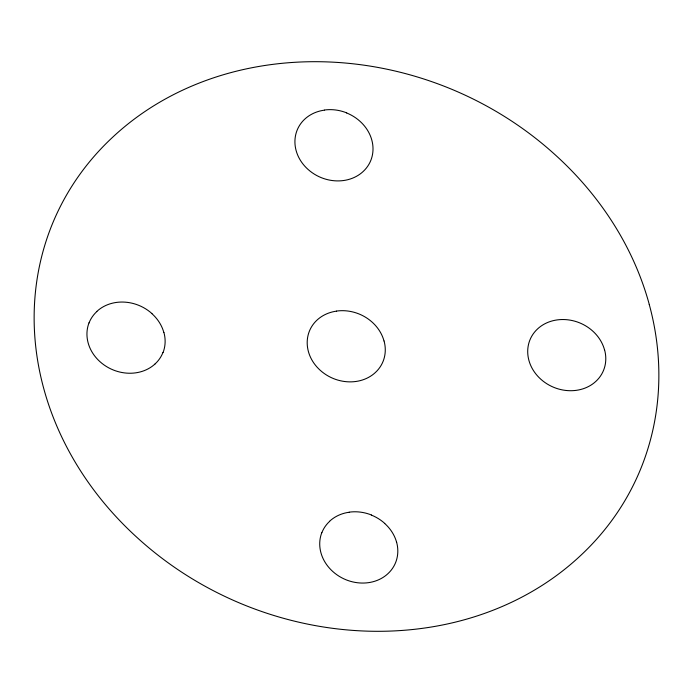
<?xml version="1.0" encoding="UTF-8"?>
<svg xmlns="http://www.w3.org/2000/svg" width="693" height="693" viewBox="0 0 693 693"><rect width="100%" height="100%" fill="white"/><g stroke="black" fill="none" stroke-linecap="round" stroke-linejoin="round"><path stroke-width="1.04" d="M383.991 340.93A39.657 34.589 23.7 0 0 358.853 313.894A39.934 34.823 23.7 0 0 336.616 311.062M384.078 341.017A39.934 34.823 23.7 0 1 383.194 361.105A39.64 34.572 23.7 0 1 375.363 372.522A39.648 34.572 23.7 0 1 355.856 381.488A39.925 34.815 23.7 0 1 333.619 378.638A39.648 34.572 23.7 0 1 320.244 370.305A39.64 34.563 23.7 0 1 308.394 351.524A39.925 34.815 23.7 0 1 309.277 331.436A39.657 34.581 23.7 0 1 336.538 311.131M384.78 523.553A39.64 34.563 23.7 0 1 396.621 542.333M371.379 515.09A39.657 34.581 23.7 0 1 384.762 523.423M396.613 542.203A39.925 34.815 23.7 0 1 395.729 562.292A39.64 34.563 23.7 0 1 387.898 573.709A39.657 34.581 23.7 0 1 368.39 582.674A39.925 34.815 23.7 0 1 346.154 579.833A39.64 34.563 23.7 0 1 332.779 571.5A39.64 34.572 23.7 0 1 320.92 552.719A39.925 34.815 23.7 0 1 321.812 532.631M321.821 532.761A39.64 34.572 23.7 0 1 329.651 521.335M349.246 512.162A39.925 34.815 23.7 0 1 371.483 515.003M329.643 521.205A39.64 34.563 23.7 0 1 349.151 512.248M604.504 349.783A39.657 34.589 23.7 0 0 579.365 322.747A39.934 34.823 23.7 0 0 557.129 319.915A39.64 34.572 23.7 0 0 537.621 328.872A39.657 34.581 23.7 0 0 529.79 340.289A39.934 34.823 23.7 0 0 528.906 360.377A39.64 34.572 23.7 0 0 540.757 379.166A39.631 34.555 23.7 0 0 554.131 387.491A39.925 34.815 23.7 0 0 576.368 390.332A39.666 34.589 23.7 0 0 595.876 381.367A39.64 34.563 23.7 0 0 603.707 369.949A39.925 34.815 23.7 0 0 604.591 349.861M162.95 352.486A39.64 34.572 23.7 0 1 155.111 363.903M151.992 313.747A39.64 34.572 23.7 0 1 163.843 332.527M151.984 313.608A39.657 34.581 23.7 0 0 138.6 305.275A39.925 34.815 23.7 0 0 116.363 302.434A39.64 34.563 23.7 0 0 96.864 311.4M163.929 332.484A39.925 34.815 23.7 0 1 163.046 352.572M155.111 363.903A39.657 34.589 23.7 0 1 135.603 372.86A39.934 34.823 23.7 0 1 113.375 370.019A39.64 34.572 23.7 0 1 99.991 361.694A39.657 34.581 23.7 0 1 88.141 342.905A39.925 34.823 23.7 0 1 89.025 322.817M89.033 322.938A39.657 34.581 23.7 0 1 96.864 311.521M346.578 112.933A39.657 34.581 23.7 0 1 359.962 121.266A39.657 34.581 23.7 0 1 371.812 140.055A39.934 34.823 23.7 0 1 370.928 160.144A39.64 34.572 23.7 0 1 363.097 171.561A39.657 34.589 23.7 0 1 343.581 180.526A39.925 34.823 23.7 0 1 321.344 177.685A39.605 34.537 23.7 0 1 307.969 169.352A39.614 34.546 23.7 0 1 296.119 150.572A39.917 34.815 23.7 0 1 297.011 130.475A39.674 34.598 23.7 0 1 324.272 110.17M324.437 110.022A39.917 34.815 23.7 0 1 346.665 112.864M649.272 304.452A317.238 276.654 23.7 0 0 554.469 154.167A317.221 276.637 23.7 0 0 447.427 87.517A319.508 278.629 23.7 0 0 269.542 64.804A317.186 276.611 23.7 0 0 113.47 136.469A317.221 276.637 23.7 0 0 50.814 227.832A319.499 278.629 23.7 0 0 43.754 388.556A317.203 276.62 23.7 0 0 138.531 538.833A317.186 276.611 23.7 0 0 245.573 605.483A319.508 278.629 23.7 0 0 423.458 628.196A317.221 276.637 23.7 0 0 579.539 556.531A317.203 276.628 23.7 0 0 642.186 465.168A319.508 278.638 23.7 0 0 649.246 304.452"/></g></svg>
